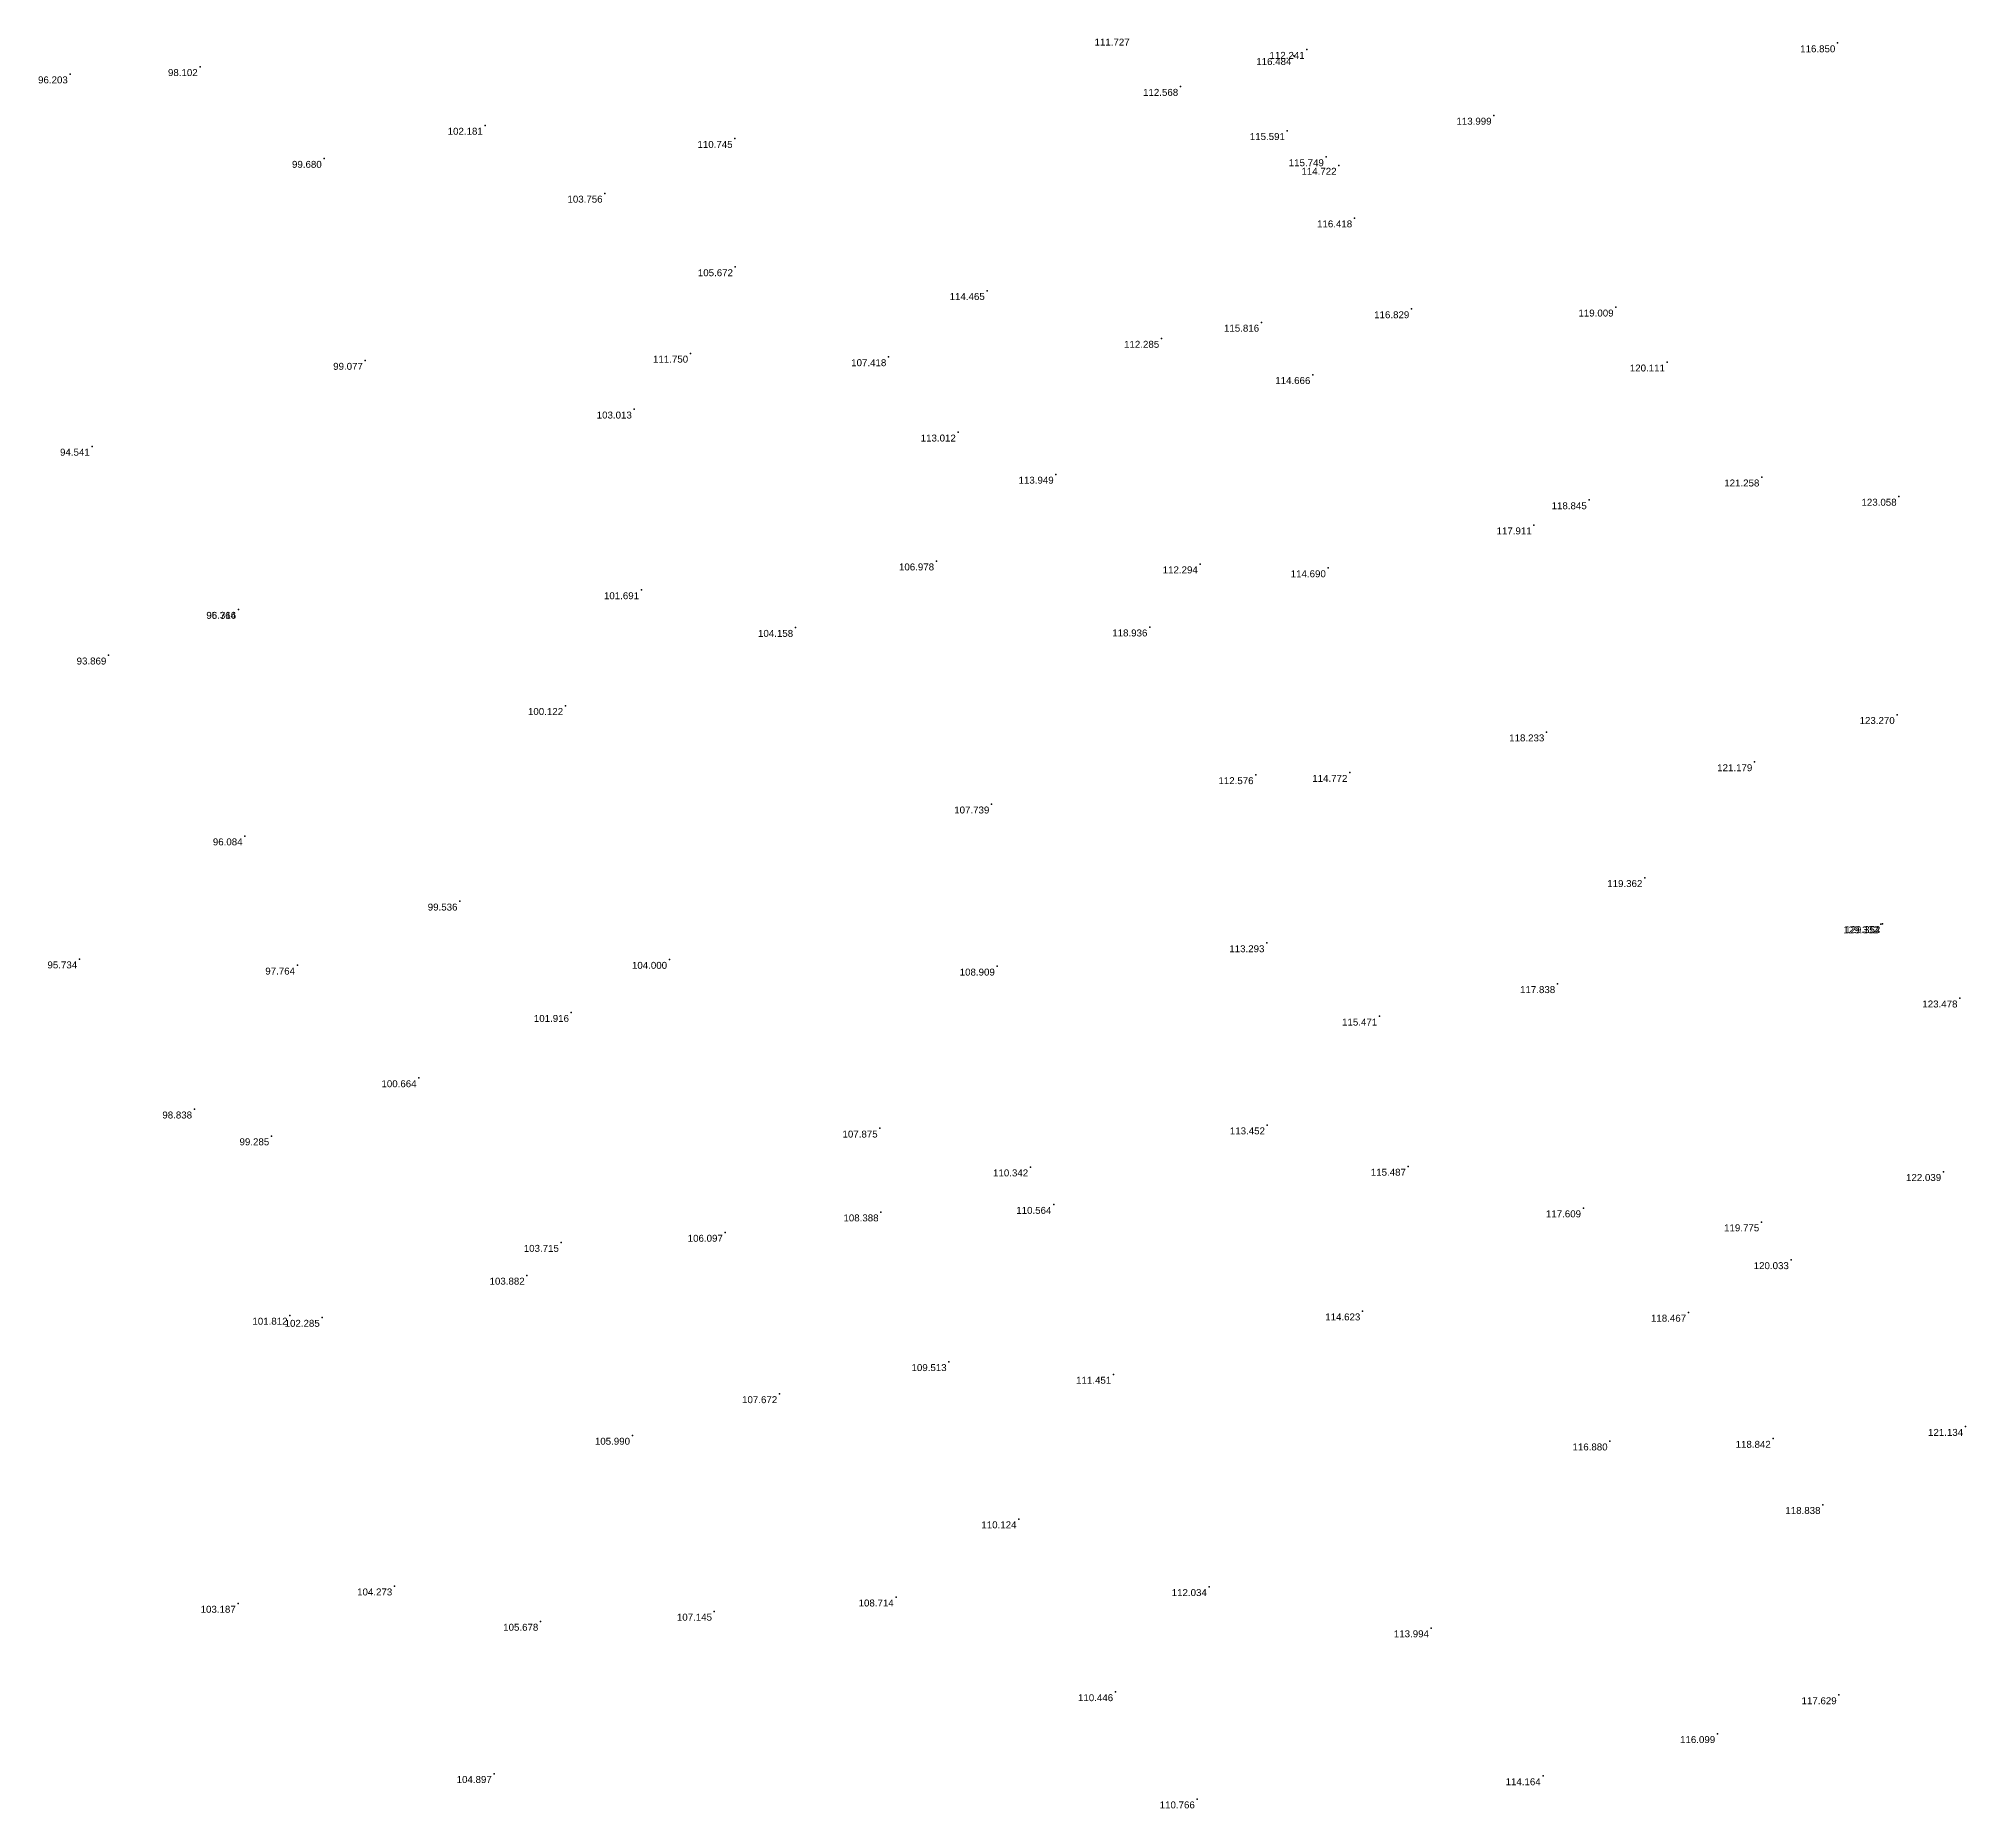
# Model space of a CAD drawing. Header units: millimetres. Extents: x 706139 to 707011, y 753722 to 954403.
# Drawn here: x 706534.7 to 706617.8, y 953959.3 to 954035.6 of the extents above; entities that cross this region are included whole.
import ezdxf
from ezdxf.enums import TextEntityAlignment as Align

# ---------------------------------------------------------------- set-up
doc = ezdxf.new("R2010")
doc.units = ezdxf.units.MM
doc.linetypes.add('SOLID_LINE', pattern=[0])
doc.layers.add('Height', color=7, linetype='Continuous')
doc.styles.get("Standard").update_dxf_attribs({"font": 'arial.ttf'})

msp = doc.modelspace()

# ---------------------------------------------------------------- linework, layer by layer
at = {"color": 0, "linetype": 'SOLID_LINE'}
for p in [(706589.4051, 954035.1692, 112.2411), (706589.4051, 954035.1692, 112.2411), (706589.4051, 954035.1692, 112.2411), (706612.2883, 954035.4531, 116.8501), (706612.2883, 954035.4531, 116.8501), (706612.2883, 954035.4531, 116.8501), (706541.6721, 954034.4274, 98.1016), (706541.6721, 954034.4274, 98.1016), (706541.6721, 954034.4274, 98.1016), (706588.8336, 954034.9025, 116.4844), (706588.8336, 954034.9025, 116.4844), (706588.8336, 954034.9025, 116.4844), (706536.0713, 954034.1113, 96.2034), (706536.0713, 954034.1113, 96.2034), (706536.0713, 954034.1113, 96.2034), (706583.9522, 954033.5736, 112.5677), (706583.9522, 954033.5736, 112.5677), (706583.9522, 954033.5736, 112.5677), (706553.9658, 954031.8959, 102.181), (706553.9658, 954031.8959, 102.181), (706553.9658, 954031.8959, 102.181), (706588.555, 954031.668, 115.591), (706597.4655, 954032.3291, 113.9988), (706597.4655, 954032.3291, 113.9988), (706597.4655, 954032.3291, 113.9988), (706564.7376, 954031.3282, 110.745), (706547.0205, 954030.4683, 99.6802), (706547.0205, 954030.4683, 99.6802), (706547.0205, 954030.4683, 99.6802), (706590.2343, 954030.5386, 115.7486), (706590.7816, 954030.1693, 114.7222), (706590.7816, 954030.1693, 114.7222), (706590.7816, 954030.1693, 114.7222), (706559.1318, 954028.9675, 103.7555), (706559.1318, 954028.9675, 103.7555), (706559.1318, 954028.9675, 103.7555), (706591.4559, 954027.8999, 116.4184), (706564.7542, 954025.7944, 105.6719), (706564.7542, 954025.7944, 105.6719), (706564.7542, 954025.7944, 105.6719), (706575.6113, 954024.7692, 114.4654), (706575.6113, 954024.7692, 114.4654), (706575.6113, 954024.7692, 114.4654), (706587.4422, 954023.4021, 115.8159), (706593.9176, 954023.9812, 116.8289), (706602.7271, 954024.0549, 119.0091), (706602.7271, 954024.0549, 119.0091), (706602.7271, 954024.0549, 119.0091), (706583.1339, 954022.706, 112.2852), (706583.1339, 954022.706, 112.2852), (706583.1339, 954022.706, 112.2852), (706548.7961, 954021.7572, 99.0772), (706548.7961, 954021.7572, 99.0772), (706548.7961, 954021.7572, 99.0772), (706562.8213, 954022.0665, 111.75), (706562.8213, 954022.0665, 111.75), (706562.8213, 954022.0665, 111.75), (706571.3662, 954021.9137, 107.4179), (706571.3662, 954021.9137, 107.4179), (706571.3662, 954021.9137, 107.4179), (706589.6521, 954021.144, 114.6664), (706589.6521, 954021.144, 114.6664), (706589.6521, 954021.144, 114.6664), (706604.9424, 954021.6842, 120.1112), (706604.9424, 954021.6842, 120.1112), (706604.9424, 954021.6842, 120.1112), (706560.393, 954019.6554, 103.0126), (706560.393, 954019.6554, 103.0126), (706560.393, 954019.6554, 103.0126), (706574.364, 954018.6639, 113.0122), (706537.0184, 954018.0522, 94.5415), (706537.0184, 954018.0522, 94.5415), (706537.0184, 954018.0522, 94.5415), (706578.5831, 954016.8462, 113.9493), (706609.0137, 954016.7249, 121.2583), (706609.0137, 954016.7249, 121.2583), (706609.0137, 954016.7249, 121.2583), (706614.9322, 954015.8938, 123.0581), (706614.9322, 954015.8938, 123.0581), (706614.9322, 954015.8938, 123.0581), (706601.5698, 954015.7431, 118.8452), (706601.5698, 954015.7431, 118.8452), (706601.5698, 954015.7431, 118.8452), (706599.1954, 954014.6575, 117.9114), (706599.1954, 954014.6575, 117.9114), (706599.1954, 954014.6575, 117.9114), (706573.4268, 954013.1037, 106.9778), (706573.4268, 954013.1037, 106.9778), (706573.4268, 954013.1037, 106.9778), (706584.7984, 954012.9781, 112.2942), (706584.7984, 954012.9781, 112.2942), (706584.7984, 954012.9781, 112.2942), (706590.3194, 954012.8088, 114.6902), (706590.3194, 954012.8088, 114.6902), (706590.3194, 954012.8088, 114.6902), (706560.705, 954011.8623, 101.6911), (706560.705, 954011.8623, 101.6911), (706560.705, 954011.8623, 101.6911), (706543.3259, 954011.0164, 95.764), (706543.3259, 954011.0164, 95.764), (706543.3259, 954011.0164, 95.764), (706543.3299, 954011.0163, 96.3156), (706543.3299, 954011.0163, 96.3156), (706543.3299, 954011.0163, 96.3156), (706567.3486, 954010.2375, 104.1581), (706567.3486, 954010.2375, 104.1581), (706567.3486, 954010.2375, 104.1581), (706582.6242, 954010.2564, 118.9364), (706582.6242, 954010.2564, 118.9364), (706582.6242, 954010.2564, 118.9364), (706537.733, 954009.0464, 93.8694), (706537.733, 954009.0464, 93.8694), (706537.733, 954009.0464, 93.8694), (706557.4294, 954006.8679, 100.1216), (706557.4294, 954006.8679, 100.1216), (706557.4294, 954006.8679, 100.1216), (706614.8501, 954006.4813, 123.2704), (706614.8501, 954006.4813, 123.2704), (706614.8501, 954006.4813, 123.2704), (706599.7405, 954005.729, 118.2328), (706599.7405, 954005.729, 118.2328), (706599.7405, 954005.729, 118.2328), (706608.7096, 954004.4434, 121.1792), (706608.7096, 954004.4434, 121.1792), (706608.7096, 954004.4434, 121.1792), (706587.2024, 954003.8854, 112.5764), (706587.2024, 954003.8854, 112.5764), (706587.2024, 954003.8854, 112.5764), (706591.2485, 954003.9825, 114.7721), (706591.2485, 954003.9825, 114.7721), (706591.2485, 954003.9825, 114.7721), (706575.809, 954002.6207, 107.7385), (706575.809, 954002.6207, 107.7385), (706575.809, 954002.6207, 107.7385), (706543.6071, 954001.2447, 96.0836), (706543.6071, 954001.2447, 96.0836), (706543.6071, 954001.2447, 96.0836), (706603.9678, 953999.448, 119.3616), (706603.9678, 953999.448, 119.3616), (706603.9678, 953999.448, 119.3616), (706552.8741, 953998.4334, 99.536), (706552.8741, 953998.4334, 99.536), (706552.8741, 953998.4334, 99.536), (706614.1458, 953997.4527, 129.3324), (706614.1458, 953997.4527, 129.3324), (706614.1458, 953997.4527, 129.3324), (706614.2265, 953997.4598, 129.3524), (706614.2265, 953997.4598, 129.3524), (706614.2265, 953997.4598, 129.3524), (706614.2267, 953997.4584, 129.3535), (706614.2267, 953997.4584, 129.3535), (706614.2267, 953997.4584, 129.3535), (706536.4759, 953995.9384, 95.7338), (706536.4759, 953995.9384, 95.7338), (706536.4759, 953995.9384, 95.7338), (706587.6718, 953996.6358, 113.2927), (706587.6718, 953996.6358, 113.2927), (706587.6718, 953996.6358, 113.2927), (706545.8693, 953995.6717, 97.7643), (706545.8693, 953995.6717, 97.7643), (706545.8693, 953995.6717, 97.7643), (706561.913, 953995.92, 104.0004), (706561.913, 953995.92, 104.0004), (706561.913, 953995.92, 104.0004), (706576.0455, 953995.6287, 108.909), (706576.0455, 953995.6287, 108.909), (706576.0455, 953995.6287, 108.909), (706600.2097, 953994.8726, 117.8384), (706600.2097, 953994.8726, 117.8384), (706600.2097, 953994.8726, 117.8384), (706557.6824, 953993.6298, 101.9164), (706557.6824, 953993.6298, 101.9164), (706557.6824, 953993.6298, 101.9164), (706592.5338, 953993.4718, 115.4711), (706592.5338, 953993.4718, 115.4711), (706592.5338, 953993.4718, 115.4711), (706617.5564, 953994.2526, 123.4783), (706617.5564, 953994.2526, 123.4783), (706617.5564, 953994.2526, 123.4783), (706551.1109, 953990.813, 100.6643), (706551.1109, 953990.813, 100.6643), (706551.1109, 953990.813, 100.6643), (706541.4298, 953989.4648, 98.8376), (706541.4298, 953989.4648, 98.8376), (706541.4298, 953989.4648, 98.8376), (706570.9919, 953988.6421, 107.8752), (706570.9919, 953988.6421, 107.8752), (706570.9919, 953988.6421, 107.8752), (706587.6948, 953988.7792, 113.4522), (706587.6948, 953988.7792, 113.4522), (706587.6948, 953988.7792, 113.4522), (706544.7573, 953988.3086, 99.2846), (706544.7573, 953988.3086, 99.2846), (706544.7573, 953988.3086, 99.2846), (706577.4839, 953986.9665, 110.3416), (706577.4839, 953986.9665, 110.3416), (706577.4839, 953986.9665, 110.3416), (706593.7727, 953986.996, 115.4871), (706593.7727, 953986.996, 115.4871), (706593.7727, 953986.996, 115.4871), (706616.8534, 953986.7699, 122.0387), (706616.8534, 953986.7699, 122.0387), (706616.8534, 953986.7699, 122.0387), (706578.4845, 953985.3507, 110.5638), (706578.4845, 953985.3507, 110.5638), (706578.4845, 953985.3507, 110.5638), (706601.3232, 953985.2003, 117.6093), (706601.3232, 953985.2003, 117.6093), (706601.3232, 953985.2003, 117.6093), (706571.0319, 953985.0257, 108.3885), (706571.0319, 953985.0257, 108.3885), (706571.0319, 953985.0257, 108.3885), (706609.0071, 953984.5992, 119.7751), (706609.0071, 953984.5992, 119.7751), (706609.0071, 953984.5992, 119.7751), (706557.2476, 953983.7123, 103.7147), (706557.2476, 953983.7123, 103.7147), (706557.2476, 953983.7123, 103.7147), (706564.3172, 953984.1471, 106.0966), (706564.3172, 953984.1471, 106.0966), (706564.3172, 953984.1471, 106.0966), (706610.2838, 953982.9663, 120.0331), (706610.2838, 953982.9663, 120.0331), (706610.2838, 953982.9663, 120.0331), (706555.7719, 953982.2976, 103.8818), (706555.7719, 953982.2976, 103.8818), (706555.7719, 953982.2976, 103.8818), (706545.5463, 953980.5703, 101.8115), (706545.5463, 953980.5703, 101.8115), (706545.5463, 953980.5703, 101.8115), (706546.9352, 953980.4788, 102.2854), (706546.9352, 953980.4788, 102.2854), (706546.9352, 953980.4788, 102.2854), (706591.8068, 953980.7544, 114.6232), (706591.8068, 953980.7544, 114.6232), (706591.8068, 953980.7544, 114.6232), (706605.8546, 953980.7006, 118.4673), (706605.8546, 953980.7006, 118.4673), (706605.8546, 953980.7006, 118.4673), (706573.9675, 953978.5694, 109.5131), (706573.9675, 953978.5694, 109.5131), (706573.9675, 953978.5694, 109.5131), (706581.0643, 953978.0237, 111.4508), (706581.0643, 953978.0237, 111.4508), (706581.0643, 953978.0237, 111.4508), (706566.6617, 953977.1864, 107.6716), (706566.6617, 953977.1864, 107.6716), (706566.6617, 953977.1864, 107.6716), (706560.3152, 953975.3927, 105.9901), (706560.3152, 953975.3927, 105.9901), (706560.3152, 953975.3927, 105.9901), (706609.5041, 953975.2589, 118.8415), (706609.5041, 953975.2589, 118.8415), (706609.5041, 953975.2589, 118.8415), (706617.8006, 953975.7748, 121.1339), (706617.8006, 953975.7748, 121.1339), (706617.8006, 953975.7748, 121.1339), (706602.4693, 953975.1472, 116.8798), (706602.4693, 953975.1472, 116.8798), (706602.4693, 953975.1472, 116.8798), (706611.6501, 953972.4073, 118.8383), (706611.6501, 953972.4073, 118.8383), (706611.6501, 953972.4073, 118.8383), (706576.9799, 953971.7879, 110.1236), (706576.9799, 953971.7879, 110.1236), (706576.9799, 953971.7879, 110.1236), (706550.062, 953968.8922, 104.2726), (706550.062, 953968.8922, 104.2726), (706550.062, 953968.8922, 104.2726), (706585.1874, 953968.8647, 112.0344), (706585.1874, 953968.8647, 112.0344), (706585.1874, 953968.8647, 112.0344), (706543.3132, 953968.1447, 103.1865), (706543.3132, 953968.1447, 103.1865), (706543.3132, 953968.1447, 103.1865), (706563.8498, 953967.8027, 107.1453), (706563.8498, 953967.8027, 107.1453), (706563.8498, 953967.8027, 107.1453), (706571.6855, 953968.4158, 108.7137), (706571.6855, 953968.4158, 108.7137), (706571.6855, 953968.4158, 108.7137), (706556.3602, 953967.3688, 105.678), (706556.3602, 953967.3688, 105.678), (706556.3602, 953967.3688, 105.678), (706594.7661, 953967.0873, 113.9942), (706594.7661, 953967.0873, 113.9942), (706594.7661, 953967.0873, 113.9942), (706581.1472, 953964.332, 110.4455), (706581.1472, 953964.332, 110.4455), (706581.1472, 953964.332, 110.4455), (706612.3472, 953964.1998, 117.6295), (706612.3472, 953964.1998, 117.6295), (706612.3472, 953964.1998, 117.6295), (706607.1087, 953962.5245, 116.099), (706607.1087, 953962.5245, 116.099), (706607.1087, 953962.5245, 116.099), (706554.3533, 953960.8034, 104.8969), (706554.3533, 953960.8034, 104.8969), (706554.3533, 953960.8034, 104.8969), (706599.5845, 953960.7052, 114.1644), (706599.5845, 953960.7052, 114.1644), (706599.5845, 953960.7052, 114.1644), (706584.6692, 953959.7077, 110.7655), (706584.6692, 953959.7077, 110.7655), (706584.6692, 953959.7077, 110.7655)]:
    msp.add_point(p, dxfattribs=at)

# ---------------------------------------------------------------- texts
at = {"layer": 'Height', "color": 4, "linetype": 'SOLID_LINE'}
for s, p in [('111.727', (706581.7605, 954035.6414, 111.7274)), ('111.727', (706581.7605, 954035.6414, 111.7274)), ('111.727', (706581.7605, 954035.6414, 111.7274)), ('112.241', (706589.3051, 954035.0692, 112.2411)), ('112.241', (706589.3051, 954035.0692, 112.2411)), ('112.241', (706589.3051, 954035.0692, 112.2411)), ('116.850', (706612.1883, 954035.3531, 116.8501)), ('116.850', (706612.1883, 954035.3531, 116.8501)), ('116.850', (706612.1883, 954035.3531, 116.8501)), ('98.102', (706541.5721, 954034.3274, 98.1016)), ('98.102', (706541.5721, 954034.3274, 98.1016)), ('98.102', (706541.5721, 954034.3274, 98.1016)), ('116.484', (706588.7336, 954034.8025, 116.4844)), ('116.484', (706588.7336, 954034.8025, 116.4844)), ('116.484', (706588.7336, 954034.8025, 116.4844)), ('96.203', (706535.9713, 954034.0113, 96.2034)), ('96.203', (706535.9713, 954034.0113, 96.2034)), ('96.203', (706535.9713, 954034.0113, 96.2034)), ('112.568', (706583.8522, 954033.4736, 112.5677)), ('112.568', (706583.8522, 954033.4736, 112.5677)), ('112.568', (706583.8522, 954033.4736, 112.5677)), ('102.181', (706553.8658, 954031.7959, 102.181)), ('102.181', (706553.8658, 954031.7959, 102.181)), ('102.181', (706553.8658, 954031.7959, 102.181)), ('113.999', (706597.3655, 954032.2291, 113.9988)), ('113.999', (706597.3655, 954032.2291, 113.9988)), ('113.999', (706597.3655, 954032.2291, 113.9988)), ('110.745', (706564.6376, 954031.2282, 110.745)), ('115.591', (706588.455, 954031.568, 115.591)), ('99.680', (706546.9205, 954030.3683, 99.6802)), ('99.680', (706546.9205, 954030.3683, 99.6802)), ('99.680', (706546.9205, 954030.3683, 99.6802)), ('115.749', (706590.1343, 954030.4386, 115.7486)), ('114.722', (706590.6816, 954030.0693, 114.7222)), ('114.722', (706590.6816, 954030.0693, 114.7222)), ('114.722', (706590.6816, 954030.0693, 114.7222)), ('103.756', (706559.0318, 954028.8675, 103.7555)), ('103.756', (706559.0318, 954028.8675, 103.7555)), ('103.756', (706559.0318, 954028.8675, 103.7555)), ('116.418', (706591.3559, 954027.7999, 116.4184)), ('105.672', (706564.6542, 954025.6944, 105.6719)), ('105.672', (706564.6542, 954025.6944, 105.6719)), ('105.672', (706564.6542, 954025.6944, 105.6719)), ('114.465', (706575.5113, 954024.6692, 114.4654)), ('114.465', (706575.5113, 954024.6692, 114.4654)), ('114.465', (706575.5113, 954024.6692, 114.4654)), ('116.829', (706593.8176, 954023.8812, 116.8289)), ('119.009', (706602.6271, 954023.9549, 119.0091)), ('119.009', (706602.6271, 954023.9549, 119.0091)), ('119.009', (706602.6271, 954023.9549, 119.0091)), ('112.285', (706583.0339, 954022.606, 112.2852)), ('112.285', (706583.0339, 954022.606, 112.2852)), ('112.285', (706583.0339, 954022.606, 112.2852)), ('115.816', (706587.3422, 954023.3021, 115.8159)), ('111.750', (706562.7213, 954021.9665, 111.75)), ('111.750', (706562.7213, 954021.9665, 111.75)), ('111.750', (706562.7213, 954021.9665, 111.75)), ('107.418', (706571.2662, 954021.8137, 107.4179)), ('107.418', (706571.2662, 954021.8137, 107.4179)), ('107.418', (706571.2662, 954021.8137, 107.4179)), ('99.077', (706548.6961, 954021.6572, 99.0772)), ('99.077', (706548.6961, 954021.6572, 99.0772)), ('99.077', (706548.6961, 954021.6572, 99.0772)), ('114.666', (706589.5521, 954021.044, 114.6664)), ('114.666', (706589.5521, 954021.044, 114.6664)), ('114.666', (706589.5521, 954021.044, 114.6664)), ('120.111', (706604.8424, 954021.5842, 120.1112)), ('120.111', (706604.8424, 954021.5842, 120.1112)), ('120.111', (706604.8424, 954021.5842, 120.1112)), ('103.013', (706560.293, 954019.5554, 103.0126)), ('103.013', (706560.293, 954019.5554, 103.0126)), ('103.013', (706560.293, 954019.5554, 103.0126)), ('113.012', (706574.264, 954018.5639, 113.0122)), ('94.541', (706536.9184, 954017.9522, 94.5415)), ('94.541', (706536.9184, 954017.9522, 94.5415)), ('94.541', (706536.9184, 954017.9522, 94.5415)), ('113.949', (706578.4831, 954016.7462, 113.9493)), ('121.258', (706608.9137, 954016.6249, 121.2583)), ('121.258', (706608.9137, 954016.6249, 121.2583)), ('121.258', (706608.9137, 954016.6249, 121.2583)), ('118.845', (706601.4698, 954015.6431, 118.8452)), ('118.845', (706601.4698, 954015.6431, 118.8452)), ('118.845', (706601.4698, 954015.6431, 118.8452)), ('123.058', (706614.8322, 954015.7938, 123.0581)), ('123.058', (706614.8322, 954015.7938, 123.0581)), ('123.058', (706614.8322, 954015.7938, 123.0581)), ('117.911', (706599.0954, 954014.5575, 117.9114)), ('117.911', (706599.0954, 954014.5575, 117.9114)), ('117.911', (706599.0954, 954014.5575, 117.9114)), ('106.978', (706573.3268, 954013.0037, 106.9778)), ('106.978', (706573.3268, 954013.0037, 106.9778)), ('106.978', (706573.3268, 954013.0037, 106.9778)), ('112.294', (706584.6984, 954012.8781, 112.2942)), ('112.294', (706584.6984, 954012.8781, 112.2942)), ('112.294', (706584.6984, 954012.8781, 112.2942)), ('114.690', (706590.2194, 954012.7088, 114.6902)), ('114.690', (706590.2194, 954012.7088, 114.6902)), ('114.690', (706590.2194, 954012.7088, 114.6902)), ('101.691', (706560.605, 954011.7623, 101.6911)), ('101.691', (706560.605, 954011.7623, 101.6911)), ('101.691', (706560.605, 954011.7623, 101.6911)), ('95.764', (706543.2259, 954010.9164, 95.764)), ('95.764', (706543.2259, 954010.9164, 95.764)), ('95.764', (706543.2259, 954010.9164, 95.764)), ('96.316', (706543.2299, 954010.9163, 96.3156)), ('96.316', (706543.2299, 954010.9163, 96.3156)), ('96.316', (706543.2299, 954010.9163, 96.3156)), ('104.158', (706567.2486, 954010.1375, 104.1581)), ('104.158', (706567.2486, 954010.1375, 104.1581)), ('104.158', (706567.2486, 954010.1375, 104.1581)), ('118.936', (706582.5242, 954010.1564, 118.9364)), ('118.936', (706582.5242, 954010.1564, 118.9364)), ('118.936', (706582.5242, 954010.1564, 118.9364)), ('93.869', (706537.633, 954008.9464, 93.8694)), ('93.869', (706537.633, 954008.9464, 93.8694)), ('93.869', (706537.633, 954008.9464, 93.8694)), ('100.122', (706557.3294, 954006.7679, 100.1216)), ('100.122', (706557.3294, 954006.7679, 100.1216)), ('100.122', (706557.3294, 954006.7679, 100.1216)), ('123.270', (706614.7501, 954006.3813, 123.2704)), ('123.270', (706614.7501, 954006.3813, 123.2704)), ('123.270', (706614.7501, 954006.3813, 123.2704)), ('118.233', (706599.6405, 954005.629, 118.2328)), ('118.233', (706599.6405, 954005.629, 118.2328)), ('118.233', (706599.6405, 954005.629, 118.2328)), ('121.179', (706608.6096, 954004.3434, 121.1792)), ('121.179', (706608.6096, 954004.3434, 121.1792)), ('121.179', (706608.6096, 954004.3434, 121.1792)), ('112.576', (706587.1024, 954003.7854, 112.5764)), ('112.576', (706587.1024, 954003.7854, 112.5764)), ('112.576', (706587.1024, 954003.7854, 112.5764)), ('114.772', (706591.1485, 954003.8825, 114.7721)), ('114.772', (706591.1485, 954003.8825, 114.7721)), ('114.772', (706591.1485, 954003.8825, 114.7721)), ('107.739', (706575.709, 954002.5207, 107.7385)), ('107.739', (706575.709, 954002.5207, 107.7385)), ('107.739', (706575.709, 954002.5207, 107.7385)), ('96.084', (706543.5071, 954001.1447, 96.0836)), ('96.084', (706543.5071, 954001.1447, 96.0836)), ('96.084', (706543.5071, 954001.1447, 96.0836)), ('119.362', (706603.8678, 953999.348, 119.3616)), ('119.362', (706603.8678, 953999.348, 119.3616)), ('119.362', (706603.8678, 953999.348, 119.3616)), ('99.536', (706552.7741, 953998.3334, 99.536)), ('99.536', (706552.7741, 953998.3334, 99.536)), ('99.536', (706552.7741, 953998.3334, 99.536)), ('129.332', (706614.0458, 953997.3527, 129.3324)), ('129.332', (706614.0458, 953997.3527, 129.3324)), ('129.332', (706614.0458, 953997.3527, 129.3324)), ('129.352', (706614.1265, 953997.3598, 129.3524)), ('129.352', (706614.1265, 953997.3598, 129.3524)), ('129.352', (706614.1265, 953997.3598, 129.3524)), ('129.354', (706614.1267, 953997.3584, 129.3535)), ('129.354', (706614.1267, 953997.3584, 129.3535)), ('129.354', (706614.1267, 953997.3584, 129.3535)), ('113.293', (706587.5718, 953996.5358, 113.2927)), ('113.293', (706587.5718, 953996.5358, 113.2927)), ('113.293', (706587.5718, 953996.5358, 113.2927)), ('95.734', (706536.3759, 953995.8384, 95.7338)), ('95.734', (706536.3759, 953995.8384, 95.7338)), ('95.734', (706536.3759, 953995.8384, 95.7338)), ('97.764', (706545.7693, 953995.5717, 97.7643)), ('97.764', (706545.7693, 953995.5717, 97.7643)), ('97.764', (706545.7693, 953995.5717, 97.7643)), ('104.000', (706561.813, 953995.82, 104.0004)), ('104.000', (706561.813, 953995.82, 104.0004)), ('104.000', (706561.813, 953995.82, 104.0004)), ('108.909', (706575.9455, 953995.5287, 108.909)), ('108.909', (706575.9455, 953995.5287, 108.909)), ('108.909', (706575.9455, 953995.5287, 108.909)), ('117.838', (706600.1097, 953994.7726, 117.8384)), ('117.838', (706600.1097, 953994.7726, 117.8384)), ('117.838', (706600.1097, 953994.7726, 117.8384)), ('101.916', (706557.5824, 953993.5298, 101.9164)), ('101.916', (706557.5824, 953993.5298, 101.9164)), ('101.916', (706557.5824, 953993.5298, 101.9164)), ('123.478', (706617.4564, 953994.1526, 123.4783)), ('123.478', (706617.4564, 953994.1526, 123.4783)), ('123.478', (706617.4564, 953994.1526, 123.4783)), ('115.471', (706592.4338, 953993.3718, 115.4711)), ('115.471', (706592.4338, 953993.3718, 115.4711)), ('115.471', (706592.4338, 953993.3718, 115.4711)), ('100.664', (706551.0109, 953990.713, 100.6643)), ('100.664', (706551.0109, 953990.713, 100.6643)), ('100.664', (706551.0109, 953990.713, 100.6643)), ('98.838', (706541.3298, 953989.3648, 98.8376)), ('98.838', (706541.3298, 953989.3648, 98.8376)), ('98.838', (706541.3298, 953989.3648, 98.8376)), ('107.875', (706570.8919, 953988.5421, 107.8752)), ('107.875', (706570.8919, 953988.5421, 107.8752)), ('107.875', (706570.8919, 953988.5421, 107.8752)), ('113.452', (706587.5948, 953988.6792, 113.4522)), ('113.452', (706587.5948, 953988.6792, 113.4522)), ('113.452', (706587.5948, 953988.6792, 113.4522)), ('99.285', (706544.6573, 953988.2086, 99.2846)), ('99.285', (706544.6573, 953988.2086, 99.2846)), ('99.285', (706544.6573, 953988.2086, 99.2846)), ('110.342', (706577.3839, 953986.8665, 110.3416)), ('110.342', (706577.3839, 953986.8665, 110.3416)), ('110.342', (706577.3839, 953986.8665, 110.3416)), ('115.487', (706593.6727, 953986.896, 115.4871)), ('115.487', (706593.6727, 953986.896, 115.4871)), ('115.487', (706593.6727, 953986.896, 115.4871)), ('122.039', (706616.7534, 953986.6699, 122.0387)), ('122.039', (706616.7534, 953986.6699, 122.0387)), ('122.039', (706616.7534, 953986.6699, 122.0387)), ('110.564', (706578.3845, 953985.2507, 110.5638)), ('110.564', (706578.3845, 953985.2507, 110.5638)), ('110.564', (706578.3845, 953985.2507, 110.5638)), ('108.388', (706570.9319, 953984.9257, 108.3885)), ('108.388', (706570.9319, 953984.9257, 108.3885)), ('108.388', (706570.9319, 953984.9257, 108.3885)), ('117.609', (706601.2232, 953985.1003, 117.6093)), ('117.609', (706601.2232, 953985.1003, 117.6093)), ('117.609', (706601.2232, 953985.1003, 117.6093)), ('119.775', (706608.9071, 953984.4992, 119.7751)), ('119.775', (706608.9071, 953984.4992, 119.7751)), ('119.775', (706608.9071, 953984.4992, 119.7751)), ('103.715', (706557.1476, 953983.6123, 103.7147)), ('103.715', (706557.1476, 953983.6123, 103.7147)), ('103.715', (706557.1476, 953983.6123, 103.7147)), ('106.097', (706564.2172, 953984.0471, 106.0966)), ('106.097', (706564.2172, 953984.0471, 106.0966)), ('106.097', (706564.2172, 953984.0471, 106.0966)), ('120.033', (706610.1838, 953982.8663, 120.0331)), ('120.033', (706610.1838, 953982.8663, 120.0331)), ('120.033', (706610.1838, 953982.8663, 120.0331)), ('103.882', (706555.6719, 953982.1976, 103.8818)), ('103.882', (706555.6719, 953982.1976, 103.8818)), ('103.882', (706555.6719, 953982.1976, 103.8818)), ('101.812', (706545.4463, 953980.4703, 101.8115)), ('101.812', (706545.4463, 953980.4703, 101.8115)), ('101.812', (706545.4463, 953980.4703, 101.8115)), ('102.285', (706546.8352, 953980.3788, 102.2854)), ('102.285', (706546.8352, 953980.3788, 102.2854)), ('102.285', (706546.8352, 953980.3788, 102.2854)), ('114.623', (706591.7068, 953980.6544, 114.6232)), ('114.623', (706591.7068, 953980.6544, 114.6232)), ('114.623', (706591.7068, 953980.6544, 114.6232)), ('118.467', (706605.7546, 953980.6006, 118.4673)), ('118.467', (706605.7546, 953980.6006, 118.4673)), ('118.467', (706605.7546, 953980.6006, 118.4673)), ('109.513', (706573.8675, 953978.4694, 109.5131)), ('109.513', (706573.8675, 953978.4694, 109.5131)), ('109.513', (706573.8675, 953978.4694, 109.5131)), ('111.451', (706580.9643, 953977.9237, 111.4508)), ('111.451', (706580.9643, 953977.9237, 111.4508)), ('111.451', (706580.9643, 953977.9237, 111.4508)), ('107.672', (706566.5617, 953977.0864, 107.6716)), ('107.672', (706566.5617, 953977.0864, 107.6716)), ('107.672', (706566.5617, 953977.0864, 107.6716)), ('105.990', (706560.2152, 953975.2927, 105.9901)), ('105.990', (706560.2152, 953975.2927, 105.9901)), ('105.990', (706560.2152, 953975.2927, 105.9901)), ('118.842', (706609.4041, 953975.1589, 118.8415)), ('118.842', (706609.4041, 953975.1589, 118.8415)), ('118.842', (706609.4041, 953975.1589, 118.8415)), ('121.134', (706617.7006, 953975.6748, 121.1339)), ('121.134', (706617.7006, 953975.6748, 121.1339)), ('121.134', (706617.7006, 953975.6748, 121.1339)), ('116.880', (706602.3693, 953975.0472, 116.8798)), ('116.880', (706602.3693, 953975.0472, 116.8798)), ('116.880', (706602.3693, 953975.0472, 116.8798)), ('118.838', (706611.5501, 953972.3073, 118.8383)), ('118.838', (706611.5501, 953972.3073, 118.8383)), ('118.838', (706611.5501, 953972.3073, 118.8383)), ('110.124', (706576.8799, 953971.6879, 110.1236)), ('110.124', (706576.8799, 953971.6879, 110.1236)), ('110.124', (706576.8799, 953971.6879, 110.1236)), ('104.273', (706549.962, 953968.7922, 104.2726)), ('104.273', (706549.962, 953968.7922, 104.2726)), ('104.273', (706549.962, 953968.7922, 104.2726)), ('112.034', (706585.0874, 953968.7647, 112.0344)), ('112.034', (706585.0874, 953968.7647, 112.0344)), ('112.034', (706585.0874, 953968.7647, 112.0344)), ('103.187', (706543.2132, 953968.0447, 103.1865)), ('103.187', (706543.2132, 953968.0447, 103.1865)), ('103.187', (706543.2132, 953968.0447, 103.1865)), ('107.145', (706563.7498, 953967.7027, 107.1453)), ('107.145', (706563.7498, 953967.7027, 107.1453)), ('107.145', (706563.7498, 953967.7027, 107.1453)), ('108.714', (706571.5855, 953968.3158, 108.7137)), ('108.714', (706571.5855, 953968.3158, 108.7137)), ('108.714', (706571.5855, 953968.3158, 108.7137)), ('105.678', (706556.2602, 953967.2688, 105.678)), ('105.678', (706556.2602, 953967.2688, 105.678)), ('105.678', (706556.2602, 953967.2688, 105.678)), ('113.994', (706594.6661, 953966.9873, 113.9942)), ('113.994', (706594.6661, 953966.9873, 113.9942)), ('113.994', (706594.6661, 953966.9873, 113.9942)), ('110.446', (706581.0472, 953964.232, 110.4455)), ('110.446', (706581.0472, 953964.232, 110.4455)), ('110.446', (706581.0472, 953964.232, 110.4455)), ('117.629', (706612.2472, 953964.0998, 117.6295)), ('117.629', (706612.2472, 953964.0998, 117.6295)), ('117.629', (706612.2472, 953964.0998, 117.6295)), ('116.099', (706607.0087, 953962.4245, 116.099)), ('116.099', (706607.0087, 953962.4245, 116.099)), ('116.099', (706607.0087, 953962.4245, 116.099)), ('104.897', (706554.2533, 953960.7034, 104.8969)), ('104.897', (706554.2533, 953960.7034, 104.8969)), ('104.897', (706554.2533, 953960.7034, 104.8969)), ('114.164', (706599.4845, 953960.6052, 114.1644)), ('114.164', (706599.4845, 953960.6052, 114.1644)), ('114.164', (706599.4845, 953960.6052, 114.1644)), ('110.766', (706584.5692, 953959.6077, 110.7655)), ('110.766', (706584.5692, 953959.6077, 110.7655)), ('110.766', (706584.5692, 953959.6077, 110.7655))]:
    msp.add_text(s, height=0.3, dxfattribs=at).set_placement(p, align=Align.TOP_RIGHT)

doc.saveas('drawing.dxf')
